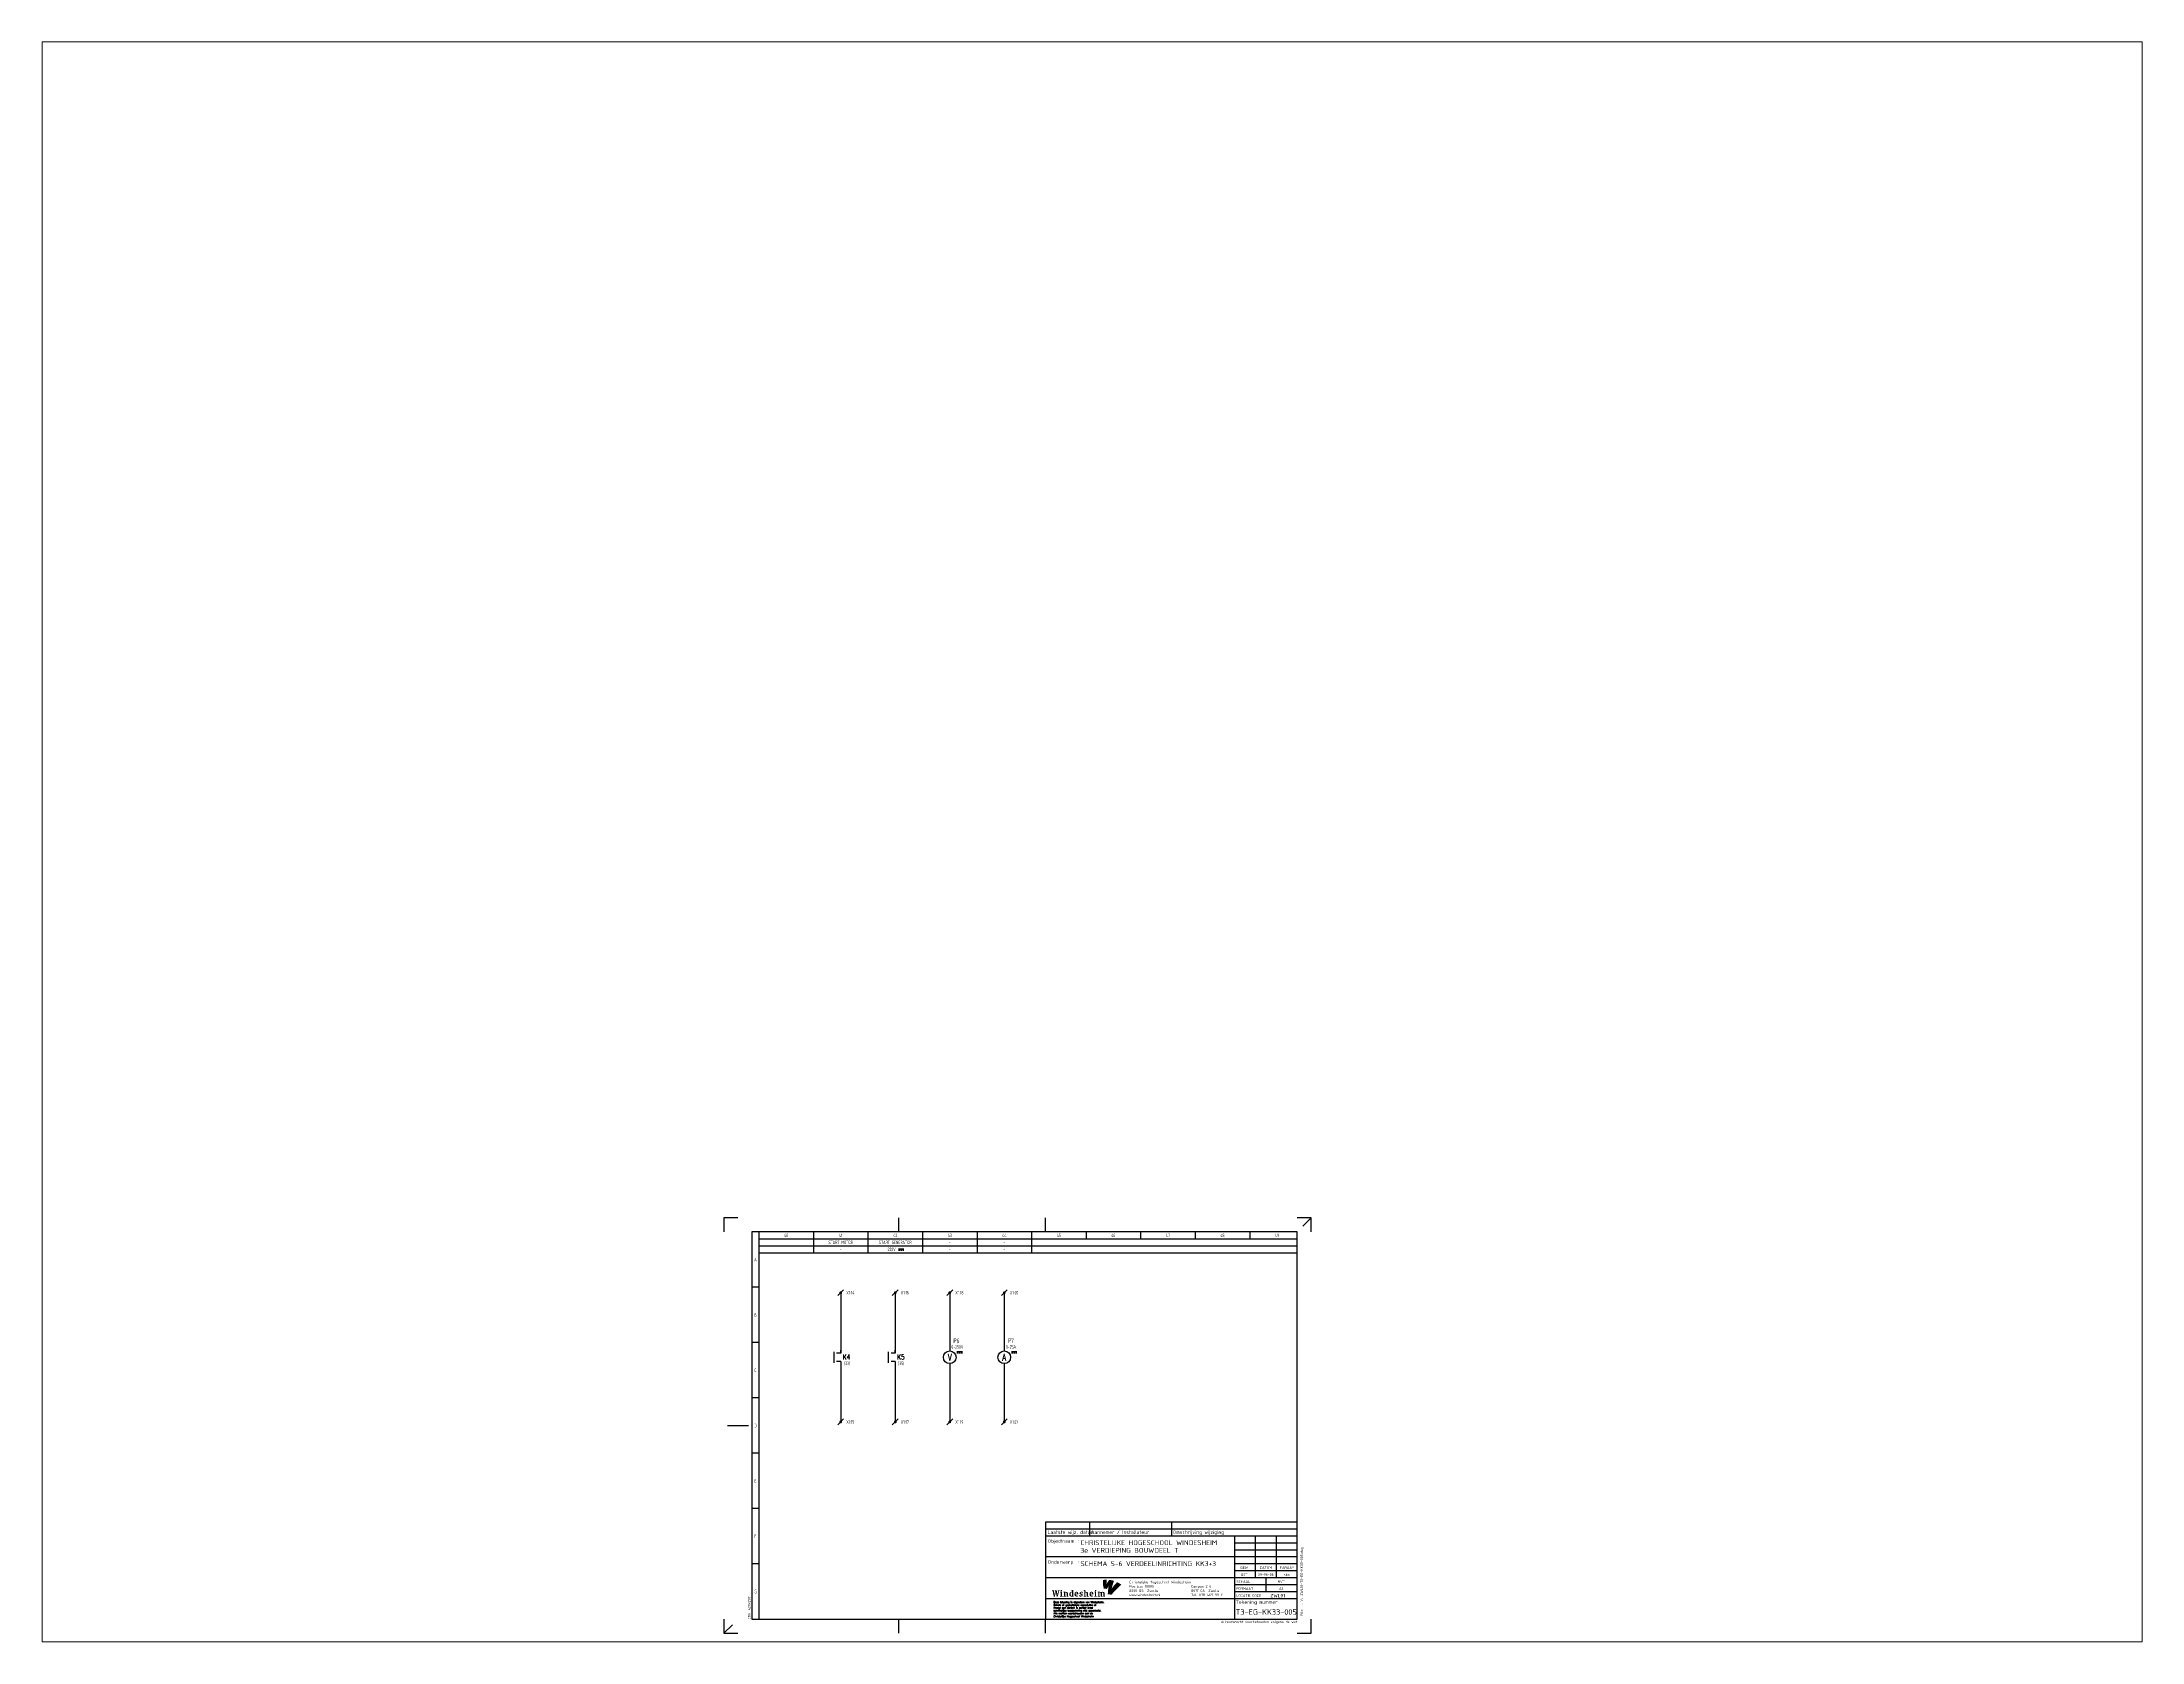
# Paper-space layout 'Layout1' of a CAD drawing. Header units: millimetres. Extents: x 27 to 240, y 20 to 183.
# The model-space entities are those that its viewports show. They can reach past a viewport. Long polylines and large blocks are cut down to what shows.
import ezdxf
from ezdxf.enums import TextEntityAlignment as Align

# ---------------------------------------------------------------- set-up
doc = ezdxf.new("R2010")
doc.units = ezdxf.units.MM
doc.layers.get('0').update_dxf_attribs({"linetype": 'CONTINUOUS'})
for name, color, linetype in [('00att018', 1, 'CONTINUOUS'), ('00att025', 2, 'CONTINUOUS'), ('00att035', 3, 'CONTINUOUS'), ('00att050', 4, 'CONTINUOUS'), ('00kad018', 1, 'CONTINUOUS'), ('00kad025', 2, 'CONTINUOUS'), ('00kad070', 5, 'CONTINUOUS'), ('BL$2----_KADER', 7, 'CONTINUOUS'), ('BL$4----_STEMPEL', 7, 'CONTINUOUS'), ('D25', 1, 'CONTINUOUS'), ('D35', 2, 'CONTINUOUS'), ('EL6-----', 7, 'CONTINUOUS'), ('LAAG_1', 160, 'CONTINUOUS')]:
    doc.layers.add(name, color=color, linetype=linetype)
doc.styles.add('EDU', font='ROMANS.SHX', dxfattribs={"height": 2.5})
doc.styles.add('ISO', font='isocp.shx')
doc.styles.add('ROMANS', font='romans', dxfattribs={"height": 2})
doc.styles.get("Standard").update_dxf_attribs({"font": 'ISOCP'})

# ---------------------------------------------------------------- blocks, each defined once
blk = doc.blocks.new('a3-windesheim-hor')
at = {"layer": '00kad018', "color": 1}
for p, q in [((0, 297), (0, 287)), ((10, 297), (0, 297)), ((125, 287), (125, 297)), ((230, 287), (230, 297)), ((420, 297), (410, 297)), ((420, 297), (414, 291)), ((420, 287), (420, 297)), ((2.5, 148.5), (17.5, 148.5)), ((0, 10), (0, 0)), ((0, 0), (6, 6)), ((0, 0), (10, 0)), ((125, 0), (125, 10)), ((230, 0), (230, 10)), ((410, 0), (420, 0)), ((420, 0), (420, 10))]:
    blk.add_line(p, q, dxfattribs=at)
at = {"layer": '00kad070', "color": 5}
for p, q in [((20, 287), (20, 10)), ((410, 287), (20, 287)), ((410, 10), (410, 287)), ((20, 10), (410, 10))]:
    blk.add_line(p, q, dxfattribs=at)
at = {"layer": '00att018', "color": 1, "style": 'ISO'}
blk.add_text('afm. 420x297', height=1.8, rotation=90, dxfattribs=at).set_placement((19, 10))
blk.add_text('Auteursrecht voorbehouden volgens de wet', height=1.8, dxfattribs=at).set_placement((410.1, 7.2), align=Align.RIGHT)
blk = doc.blocks.new('AI9-BLK4')
at = {"layer": 'LAAG_1'}
h = blk.add_hatch(color=40, dxfattribs=at)
edge = h.paths.add_edge_path()
edge.add_spline(control_points=[(7.1, 7.2), (4.8, 4.7), (2.6, 2.6), (-0.7, -2.1), (0, 0.5), (1.3, 5.9), (2.6, 9), (0.7, 9.7), (-2.2, 10.3), (-4.1, 10.4), (-5.5, 8.8), (-7.5, 5.5), (-8.1, 4.4), (-8, 6.9), (-7.7, 9.3), (-7.6, 10.6), (-9.6, 10.7), (-11, 10.6), (-13.2, 10.3), (-13.3, 6), (-13.1, 2), (-12, -2), (-10.8, -2.1), (-7.6, -2.4), (-7.6, -2.4), (-7.1, -1.7), (-6.1, 0), (-5, 1.4), (-5.4, -0.9), (-5.9, -4.1), (-6.1, -7.2), (-6.1, -8.1), (-6.2, -9.1), (-6.2, -10.1), (-4.7, -10.2), (-1, -10.6), (-0.7, -10.6), (-0.7, -10.6), (-0.7, -10.6), (-0.7, -10.6), (-0.7, -10.6), (-0.7, -10.6), (-0.7, -10.6), (0.7, -8.8), (2.3, -7), (3.6, -5.5), (4.7, -4.4), (5.7, -3.3), (6.7, -2.4), (9.3, 0.1), (11.5, 2.1), (13.2, 3.5), (11, 5.1), (9.5, 6.1), (7.1, 7.2)], knot_values=[0, 0, 0, 0, 1, 1, 1, 2, 2, 2, 3, 3, 3, 4, 4, 4, 5, 5, 5, 6, 6, 6, 7, 7, 7, 8, 8, 8, 9, 9, 9, 10, 10, 10, 11, 11, 11, 12, 12, 12, 13, 13, 13, 14, 14, 14, 15, 15, 15, 16, 16, 16, 17, 17, 17, 18, 18, 18, 18], degree=3, periodic=0)
h = blk.add_hatch(color=154, dxfattribs=at)
edge = h.paths.add_edge_path()
edge.add_spline(control_points=[(-0.7, -10.6), (-0.7, -10.6), (-0.7, -10.6), (-0.7, -10.6), (-0.7, -10.6), (-0.7, -10.6), (-0.7, -10.6)], knot_values=[0, 0, 0, 0, 1, 1, 1, 2, 2, 2, 2], degree=3, periodic=0)
h = blk.add_hatch(color=154, dxfattribs=at)
edge = h.paths.add_edge_path()
edge.add_spline(control_points=[(-0.7, -10.6), (-0.7, -10.6), (-0.7, -10.6), (-0.7, -10.6), (-0.7, -10.6), (-0.7, -10.6), (-0.7, -10.6)], knot_values=[0, 0, 0, 0, 1, 1, 1, 2, 2, 2, 2], degree=3, periodic=0)
blk = doc.blocks.new('AI9-BLK3')
at = {"layer": 'LAAG_1'}
h = blk.add_hatch(color=154, dxfattribs=at)
edge = h.paths.add_edge_path()
edge.add_spline(control_points=[(-27.8, 3.2), (-27.8, 3.2), (-29.8, -4.7), (-29.8, -4.7), (-29.8, -4.7), (-31.2, -4.7), (-31.2, -4.7), (-31.2, -4.7), (-32.5, 1.8), (-32.5, 1.8), (-32.5, 1.8), (-33.9, -4.7), (-33.9, -4.7), (-33.9, -4.7), (-35.4, -4.7), (-35.4, -4.7), (-35.4, -4.7), (-37.2, 3.2), (-37.2, 3.2), (-37.2, 3.2), (-38, 3.2), (-38, 3.2), (-38, 3.2), (-38, 4.2), (-38, 4.2), (-38, 4.2), (-34.8, 4.2), (-34.8, 4.2), (-34.8, 4.2), (-34.8, 3.2), (-34.8, 3.2), (-34.8, 3.2), (-35.4, 3.2), (-35.4, 3.2), (-35.4, 3.2), (-34.4, -2.1), (-34.4, -2.1), (-34.4, -2.1), (-33.2, 3.3), (-33.2, 3.3), (-33.2, 3.3), (-33.7, 3.3), (-33.7, 3.3), (-33.7, 3.3), (-33.7, 4.2), (-33.7, 4.2), (-33.7, 4.2), (-31.3, 4.2), (-31.3, 4.2), (-31.3, 4.2), (-30.2, -2.1), (-30.2, -2.1), (-30.2, -2.1), (-29, 3.2), (-29, 3.2), (-29, 3.2), (-29.8, 3.2), (-29.8, 3.2), (-29.8, 3.2), (-29.8, 4.2), (-29.8, 4.2), (-29.8, 4.2), (-27.2, 4.2), (-27.2, 4.2), (-27.2, 4.2), (-27.2, 3.2), (-27.2, 3.2), (-27.2, 3.2), (-27.8, 3.2), (-27.8, 3.2)], knot_values=[0, 0, 0, 0, 1, 1, 1, 2, 2, 2, 3, 3, 3, 4, 4, 4, 5, 5, 5, 6, 6, 6, 7, 7, 7, 8, 8, 8, 9, 9, 9, 10, 10, 10, 11, 11, 11, 12, 12, 12, 13, 13, 13, 14, 14, 14, 15, 15, 15, 16, 16, 16, 17, 17, 17, 18, 18, 18, 19, 19, 19, 20, 20, 20, 21, 21, 21, 22, 22, 22, 23, 23, 23, 23], degree=3, periodic=0)
h = blk.add_hatch(color=154, dxfattribs=at)
edge = h.paths.add_edge_path()
edge.add_spline(control_points=[(-26.4, -4.7), (-26.4, -4.7), (-26.4, -3.9), (-26.4, -3.9), (-26.4, -3.9), (-25.5, -3.9), (-25.5, -3.9), (-25.5, -3.9), (-25.5, 1.2), (-25.5, 1.2), (-25.5, 1.2), (-26.4, 1.2), (-26.4, 1.2), (-26.4, 1.2), (-26.4, 2), (-26.4, 2), (-26.4, 2), (-23.8, 2), (-23.8, 2), (-23.8, 2), (-23.8, -3.9), (-23.8, -3.9), (-23.8, -3.9), (-22.9, -3.9), (-22.9, -3.9), (-22.9, -3.9), (-22.9, -4.7), (-22.9, -4.7), (-22.9, -4.7), (-26.4, -4.7), (-26.4, -4.7)], knot_values=[0, 0, 0, 0, 1, 1, 1, 2, 2, 2, 3, 3, 3, 4, 4, 4, 5, 5, 5, 6, 6, 6, 7, 7, 7, 8, 8, 8, 9, 9, 9, 10, 10, 10, 10], degree=3, periodic=0)
edge = h.paths.add_edge_path()
edge.add_spline(control_points=[(-24.7, 2.7), (-25.2, 2.7), (-25.7, 3.2), (-25.7, 3.7), (-25.7, 4.3), (-25.2, 4.8), (-24.7, 4.8), (-24.1, 4.8), (-23.6, 4.3), (-23.6, 3.7), (-23.6, 3.2), (-24.1, 2.7), (-24.7, 2.7)], knot_values=[0, 0, 0, 0, 1, 1, 1, 2, 2, 2, 3, 3, 3, 4, 4, 4, 4], degree=3, periodic=0)
h = blk.add_hatch(color=154, dxfattribs=at)
edge = h.paths.add_edge_path()
edge.add_spline(control_points=[(-17, -4.7), (-17, -4.7), (-17, -0.9), (-17, -0.9), (-17, -0.3), (-17.2, 0.2), (-17.5, 0.5), (-17.9, 0.9), (-18.3, 1.1), (-18.9, 1.1), (-19, 1.1), (-19, 1.1), (-19.1, 1.1), (-19.1, 1.1), (-19.1, -3.9), (-19.1, -3.9), (-19.1, -3.9), (-18.2, -3.9), (-18.2, -3.9), (-18.2, -3.9), (-18.2, -4.7), (-18.2, -4.7), (-18.2, -4.7), (-21.7, -4.7), (-21.7, -4.7), (-21.7, -4.7), (-21.7, -3.9), (-21.7, -3.9), (-21.7, -3.9), (-20.8, -3.9), (-20.8, -3.9), (-20.8, -3.9), (-20.8, 1.2), (-20.8, 1.2), (-20.8, 1.2), (-21.7, 1.2), (-21.7, 1.2), (-21.7, 1.2), (-21.7, 2), (-21.7, 2), (-21.7, 2), (-19.4, 2), (-19.4, 2), (-19.1, 2), (-18.9, 2), (-18.6, 2), (-17, 2), (-16.3, 1.9), (-15.9, 1.4), (-15.5, 1), (-15.3, 0.6), (-15.3, -0.2), (-15.3, -0.2), (-15.3, -3.9), (-15.3, -3.9), (-15.3, -3.9), (-14.5, -3.9), (-14.5, -3.9), (-14.5, -3.9), (-14.5, -4.7), (-14.5, -4.7), (-14.5, -4.7), (-17, -4.7), (-17, -4.7)], knot_values=[0, 0, 0, 0, 1, 1, 1, 2, 2, 2, 3, 3, 3, 4, 4, 4, 5, 5, 5, 6, 6, 6, 7, 7, 7, 8, 8, 8, 9, 9, 9, 10, 10, 10, 11, 11, 11, 12, 12, 12, 13, 13, 13, 14, 14, 14, 15, 15, 15, 16, 16, 16, 17, 17, 17, 18, 18, 18, 19, 19, 19, 20, 20, 20, 21, 21, 21, 21], degree=3, periodic=0)
h = blk.add_hatch(color=154, dxfattribs=at)
edge = h.paths.add_edge_path(flags=16)
edge.add_spline(control_points=[(-6.8, -4.7), (-6.8, -4.7), (-6.8, -3.9), (-6.8, -3.9), (-6.8, -3.9), (-7.6, -3.9), (-7.6, -3.9), (-7.6, -3.9), (-7.6, 4.5), (-7.6, 4.5), (-7.6, 4.5), (-10.2, 4.5), (-10.2, 4.5), (-10.2, 4.5), (-10.2, 3.6), (-10.2, 3.6), (-10.2, 3.6), (-9.3, 3.6), (-9.3, 3.6), (-9.3, 3.6), (-9.3, 2), (-9.3, 2), (-9.6, 2), (-9.8, 2), (-10.2, 2), (-11.9, 2), (-13.2, 0.7), (-13.2, -1.5), (-13.2, -3.8), (-12.3, -4.8), (-10.3, -4.8), (-9.9, -4.8), (-9.3, -4.7), (-9.1, -4.7), (-9.1, -4.7), (-6.8, -4.7), (-6.8, -4.7)], knot_values=[0, 0, 0, 0, 1, 1, 1, 2, 2, 2, 3, 3, 3, 4, 4, 4, 5, 5, 5, 6, 6, 6, 7, 7, 7, 8, 8, 8, 9, 9, 9, 10, 10, 10, 11, 11, 11, 12, 12, 12, 12], degree=3, periodic=0)
edge = h.paths.add_edge_path()
edge.add_spline(control_points=[(-9.3, -3.7), (-9.5, -3.8), (-9.6, -3.8), (-9.8, -3.8), (-10.8, -3.8), (-11.5, -3.1), (-11.5, -1.2), (-11.5, 0.4), (-10.9, 1.1), (-10, 1.1), (-9.7, 1.1), (-9.5, 1), (-9.3, 1), (-9.3, 1), (-9.3, -3.7), (-9.3, -3.7)], knot_values=[0, 0, 0, 0, 1, 1, 1, 2, 2, 2, 3, 3, 3, 4, 4, 4, 5, 5, 5, 5], degree=3, periodic=0)
h = blk.add_hatch(color=154, dxfattribs=at)
edge = h.paths.add_edge_path(flags=16)
edge.add_spline(control_points=[(-0.4, -1.4), (-0.4, 1), (-1.2, 2.1), (-3, 2.1), (-4.8, 2.1), (-5.9, 0.7), (-5.9, -1.4), (-5.9, -3.6), (-4.8, -4.8), (-2.7, -4.8), (-1.9, -4.8), (-1.2, -4.6), (-0.7, -4.4), (-0.7, -4.4), (-0.7, -3.5), (-0.7, -3.5), (-1.2, -3.6), (-1.6, -3.6), (-2, -3.6), (-3.4, -3.6), (-4.2, -2.5), (-4.2, -1.4), (-4.2, -1.4), (-0.4, -1.4), (-0.4, -1.4)], knot_values=[0, 0, 0, 0, 1, 1, 1, 2, 2, 2, 3, 3, 3, 4, 4, 4, 5, 5, 5, 6, 6, 6, 7, 7, 7, 8, 8, 8, 8], degree=3, periodic=0)
edge = h.paths.add_edge_path()
edge.add_spline(control_points=[(-2.2, -0.5), (-2.2, -0.5), (-4.2, -0.5), (-4.2, -0.5), (-4.2, 0.5), (-3.8, 1.1), (-3.2, 1.1), (-2.6, 1.1), (-2.2, 0.6), (-2.2, -0.5)], knot_values=[0, 0, 0, 0, 1, 1, 1, 2, 2, 2, 3, 3, 3, 3], degree=3, periodic=0)
h = blk.add_hatch(color=154, dxfattribs=at)
edge = h.paths.add_edge_path()
edge.add_spline(control_points=[(3.2, -4.8), (2.4, -4.8), (1.5, -4.6), (1.3, -4.5), (1.3, -4.5), (1.3, -2.7), (1.3, -2.7), (1.3, -2.7), (2.3, -2.7), (2.3, -2.7), (2.3, -2.7), (2.3, -3.6), (2.3, -3.6), (2.6, -3.7), (2.9, -3.8), (3.3, -3.8), (4.1, -3.8), (4.5, -3.5), (4.5, -3), (4.5, -2.5), (4.1, -2.3), (3.5, -2.1), (3.5, -2.1), (2.7, -1.8), (2.7, -1.8), (1.8, -1.5), (1.3, -1), (1.3, 0.1), (1.3, 1.2), (2.3, 2.1), (3.9, 2.1), (4.6, 2.1), (5.3, 2), (5.7, 1.9), (5.7, 1.9), (5.7, 0), (5.7, 0), (5.7, 0), (4.7, 0), (4.7, 0), (4.7, 0), (4.7, 1), (4.7, 1), (4.4, 1.1), (4.2, 1.1), (3.9, 1.1), (3.2, 1.1), (2.8, 0.8), (2.8, 0.4), (2.8, 0), (3, -0.2), (3.6, -0.4), (3.6, -0.4), (4.4, -0.7), (4.4, -0.7), (5.4, -1), (6, -1.6), (6, -2.6), (6, -4), (4.8, -4.8), (3.2, -4.8)], knot_values=[0, 0, 0, 0, 1, 1, 1, 2, 2, 2, 3, 3, 3, 4, 4, 4, 5, 5, 5, 6, 6, 6, 7, 7, 7, 8, 8, 8, 9, 9, 9, 10, 10, 10, 11, 11, 11, 12, 12, 12, 13, 13, 13, 14, 14, 14, 15, 15, 15, 16, 16, 16, 17, 17, 17, 18, 18, 18, 19, 19, 19, 20, 20, 20, 20], degree=3, periodic=0)
h = blk.add_hatch(color=154, dxfattribs=at)
edge = h.paths.add_edge_path()
edge.add_spline(control_points=[(11.8, -4.7), (11.8, -4.7), (11.8, -1), (11.8, -1), (11.8, -0.3), (11.7, 0.2), (11.3, 0.5), (10.9, 0.9), (10.5, 1.1), (10, 1.1), (9.9, 1.1), (9.8, 1.1), (9.7, 1.1), (9.7, 1.1), (9.7, -3.9), (9.7, -3.9), (9.7, -3.9), (10.6, -3.9), (10.6, -3.9), (10.6, -3.9), (10.6, -4.7), (10.6, -4.7), (10.6, -4.7), (7.1, -4.7), (7.1, -4.7), (7.1, -4.7), (7.1, -3.9), (7.1, -3.9), (7.1, -3.9), (8, -3.9), (8, -3.9), (8, -3.9), (8, 3.6), (8, 3.6), (8, 3.6), (7.2, 3.6), (7.2, 3.6), (7.2, 3.6), (7.2, 4.5), (7.2, 4.5), (7.2, 4.5), (9.7, 4.5), (9.7, 4.5), (9.7, 4.5), (9.7, 2), (9.7, 2), (9.9, 2), (10.2, 2), (10.5, 2), (11.9, 2), (12.5, 1.8), (13, 1.4), (13.4, 1), (13.5, 0.5), (13.5, -0.2), (13.5, -0.2), (13.5, -3.9), (13.5, -3.9), (13.5, -3.9), (14.3, -3.9), (14.3, -3.9), (14.3, -3.9), (14.3, -4.7), (14.3, -4.7), (14.3, -4.7), (11.8, -4.7), (11.8, -4.7)], knot_values=[0, 0, 0, 0, 1, 1, 1, 2, 2, 2, 3, 3, 3, 4, 4, 4, 5, 5, 5, 6, 6, 6, 7, 7, 7, 8, 8, 8, 9, 9, 9, 10, 10, 10, 11, 11, 11, 12, 12, 12, 13, 13, 13, 14, 14, 14, 15, 15, 15, 16, 16, 16, 17, 17, 17, 18, 18, 18, 19, 19, 19, 20, 20, 20, 21, 21, 21, 22, 22, 22, 22], degree=3, periodic=0)
h = blk.add_hatch(color=154, dxfattribs=at)
edge = h.paths.add_edge_path(flags=16)
edge.add_spline(control_points=[(21.1, -1.4), (21.1, 1), (20.4, 2.1), (18.5, 2.1), (16.7, 2.1), (15.6, 0.7), (15.6, -1.4), (15.6, -3.6), (16.8, -4.8), (18.9, -4.8), (19.6, -4.8), (20.3, -4.6), (20.8, -4.4), (20.8, -4.4), (20.8, -3.5), (20.8, -3.5), (20.4, -3.6), (19.9, -3.6), (19.5, -3.6), (18.1, -3.6), (17.3, -2.5), (17.3, -1.4), (17.3, -1.4), (21.1, -1.4), (21.1, -1.4)], knot_values=[0, 0, 0, 0, 1, 1, 1, 2, 2, 2, 3, 3, 3, 4, 4, 4, 5, 5, 5, 6, 6, 6, 7, 7, 7, 8, 8, 8, 8], degree=3, periodic=0)
edge = h.paths.add_edge_path()
edge.add_spline(control_points=[(19.3, -0.5), (19.3, -0.5), (17.3, -0.5), (17.3, -0.5), (17.3, 0.5), (17.8, 1.1), (18.4, 1.1), (18.9, 1.1), (19.3, 0.6), (19.3, -0.5)], knot_values=[0, 0, 0, 0, 1, 1, 1, 2, 2, 2, 3, 3, 3, 3], degree=3, periodic=0)
h = blk.add_hatch(color=154, dxfattribs=at)
edge = h.paths.add_edge_path()
edge.add_spline(control_points=[(22.5, -4.7), (22.5, -4.7), (22.5, -3.9), (22.5, -3.9), (22.5, -3.9), (23.4, -3.9), (23.4, -3.9), (23.4, -3.9), (23.4, 1.2), (23.4, 1.2), (23.4, 1.2), (22.5, 1.2), (22.5, 1.2), (22.5, 1.2), (22.5, 2), (22.5, 2), (22.5, 2), (25.1, 2), (25.1, 2), (25.1, 2), (25.1, -3.9), (25.1, -3.9), (25.1, -3.9), (26, -3.9), (26, -3.9), (26, -3.9), (26, -4.7), (26, -4.7), (26, -4.7), (22.5, -4.7), (22.5, -4.7)], knot_values=[0, 0, 0, 0, 1, 1, 1, 2, 2, 2, 3, 3, 3, 4, 4, 4, 5, 5, 5, 6, 6, 6, 7, 7, 7, 8, 8, 8, 9, 9, 9, 10, 10, 10, 10], degree=3, periodic=0)
edge = h.paths.add_edge_path()
edge.add_spline(control_points=[(24.2, 2.7), (23.6, 2.7), (23.2, 3.2), (23.2, 3.7), (23.2, 4.3), (23.6, 4.8), (24.2, 4.8), (24.8, 4.8), (25.3, 4.3), (25.3, 3.7), (25.3, 3.2), (24.8, 2.7), (24.2, 2.7)], knot_values=[0, 0, 0, 0, 1, 1, 1, 2, 2, 2, 3, 3, 3, 4, 4, 4, 4], degree=3, periodic=0)
h = blk.add_hatch(color=154, dxfattribs=at)
edge = h.paths.add_edge_path()
edge.add_spline(control_points=[(35.5, -4.7), (35.5, -4.7), (35.5, -0.9), (35.5, -0.9), (35.5, -0.3), (35.3, 0.2), (35, 0.5), (34.7, 0.9), (34.2, 1.1), (33.5, 1.1), (33.4, 1.1), (33.3, 1), (33.2, 1), (33.4, 0.8), (33.5, 0.3), (33.5, -0.1), (33.5, -0.1), (33.5, -3.9), (33.5, -3.9), (33.5, -3.9), (34.3, -3.9), (34.3, -3.9), (34.3, -3.9), (34.3, -4.7), (34.3, -4.7), (34.3, -4.7), (31.8, -4.7), (31.8, -4.7), (31.8, -4.7), (31.8, -0.9), (31.8, -0.9), (31.8, -0.2), (31.6, 0.2), (31.3, 0.5), (30.9, 0.9), (30.5, 1.1), (30, 1.1), (30, 1.1), (29.9, 1.1), (29.8, 1.1), (29.8, 1.1), (29.8, -3.9), (29.8, -3.9), (29.8, -3.9), (30.6, -3.9), (30.6, -3.9), (30.6, -3.9), (30.6, -4.7), (30.6, -4.7), (30.6, -4.7), (27.2, -4.7), (27.2, -4.7), (27.2, -4.7), (27.2, -3.9), (27.2, -3.9), (27.2, -3.9), (28.1, -3.9), (28.1, -3.9), (28.1, -3.9), (28.1, 1.2), (28.1, 1.2), (28.1, 1.2), (27.2, 1.2), (27.2, 1.2), (27.2, 1.2), (27.2, 2), (27.2, 2), (27.2, 2), (29.6, 2), (29.6, 2), (29.9, 2), (30.2, 2), (30.4, 2), (31.4, 2), (31.9, 1.9), (32.5, 1.7), (33, 1.9), (33.7, 2), (34.5, 2), (35.6, 2), (36.3, 1.8), (36.7, 1.4), (37.1, 1), (37.2, 0.5), (37.2, -0.1), (37.2, -0.1), (37.2, -3.9), (37.2, -3.9), (37.2, -3.9), (38, -3.9), (38, -3.9), (38, -3.9), (38, -4.7), (38, -4.7), (38, -4.7), (35.5, -4.7), (35.5, -4.7)], knot_values=[0, 0, 0, 0, 1, 1, 1, 2, 2, 2, 3, 3, 3, 4, 4, 4, 5, 5, 5, 6, 6, 6, 7, 7, 7, 8, 8, 8, 9, 9, 9, 10, 10, 10, 11, 11, 11, 12, 12, 12, 13, 13, 13, 14, 14, 14, 15, 15, 15, 16, 16, 16, 17, 17, 17, 18, 18, 18, 19, 19, 19, 20, 20, 20, 21, 21, 21, 22, 22, 22, 23, 23, 23, 24, 24, 24, 25, 25, 25, 26, 26, 26, 27, 27, 27, 28, 28, 28, 29, 29, 29, 30, 30, 30, 31, 31, 31, 32, 32, 32, 32], degree=3, periodic=0)
blk = doc.blocks.new('CHW_ONDERHOEK')
at = {"layer": '00kad025', "color": 2}
for p, q in [((-190, 79.5), (-190, 69.5)), ((-10, 79.5), (-190, 79.5)), ((-158.5, 79.5), (-158.5, 69.5)), ((-100, 79.5), (-100, 69.5)), ((-10, 74.5), (-190, 74.5)), ((-10, 64.5), (-55, 64.5)), ((-40, 69.5), (-40, 39.5)), ((-25, 69.5), (-25, 39.5)), ((-10, 59.5), (-55, 59.5)), ((-10, 54.5), (-55, 54.5)), ((-10, 49.5), (-55, 49.5)), ((-32.5, 39.5), (-32.5, 34.5)), ((-32.5, 34.5), (-32.5, 29.5))]:
    blk.add_line(p, q, dxfattribs=at)
at = {"layer": '00kad070', "color": 5}
for p, q in [((-10, 69.5), (-190, 69.5)), ((-190, 69.5), (-190, 10)), ((-55, 69.5), (-55, 10)), ((-55, 54.5), (-190, 54.5)), ((-10, 39.5), (-190, 39.5)), ((-10, 44.5), (-55, 44.5)), ((-10, 34.5), (-55, 34.5)), ((-55, 24.5), (-190, 24.5)), ((-10, 29.5), (-55, 29.5)), ((-10, 24.5), (-55, 24.5))]:
    blk.add_line(p, q, dxfattribs=at)
at = {"color": 7, "xscale": 0.5, "yscale": 0.5, "zscale": 0.5}
for name, p in [('AI9-BLK3', (-166.4, 28.6)), ('AI9-BLK4', (-142.4, 32.9))]:
    blk.add_blockref(name, p, dxfattribs=at)
at = {"color": 1, "style": 'ISO'}
for s, p in [('Christelijke Hogeschool Windesheim', (-130.2, 35.7)), ('Postbus 10090', (-130.2, 32.6)), ('8000 GB  Zwolle', (-130.2, 29.5)), ('Campus 2-6', (-85.9, 32.6)), ('8017 CA  Zwolle', (-85.9, 29.5)), ('www.windesheim.nl', (-130.2, 26.5)), ('Tel. 038 469 99 11', (-85.9, 26.5))]:
    blk.add_text(s, height=1.8, dxfattribs=at).set_placement(p)
at = {"layer": '00att018', "color": 1, "style": 'ISO'}
for s, p in [('GEW', (-48, 46)), ('DATUM', (-32.5, 46)), ('PARAAF', (-17.5, 46)), ('GET', (-48, 41))]:
    blk.add_text(s, height=1.8, dxfattribs=at).set_placement(p, align=Align.CENTER)
for s, p in [('SCHAAL', (-53.5, 36)), ('FORMAAT', (-53.5, 31))]:
    blk.add_text(s, height=1.8, dxfattribs=at).set_placement(p)
at = {"layer": '00att018', "color": 1, "linetype": 'Continuous', "style": 'EDU'}
for s, p in [('Deze tekening is eigendom van Windesheim.', (-184.2, 21.6)), ('Gehele of gedeeltelijke reproduktie of', (-184.2, 19.6)), ('inzage aan derden is zonder onze', (-184.2, 17.6)), ('schriftelijke toestemming niet geoorloofd.', (-184.2, 15.6)), ('Alle rechten voorbehouden aan de', (-184.2, 13.6)), ('Christelijke Hogeschool Windesheim', (-184.2, 11.4))]:
    blk.add_text(s, height=1.2, dxfattribs=at).set_placement(p)
at = {"layer": '00att018', "color": 1, "style": 'ISO', "width": 0.9}
blk.add_text('....\\\\', height=1.8, rotation=90, dxfattribs=at).set_placement((-6, 20.5))
at = {"layer": '00att018', "color": 1, "style": 'ISO'}
blk.add_text('File:', height=1.8, rotation=90, dxfattribs=at).set_placement((-6, 12.5))
for tag, p in [('WZ_CODED', (-48, 66.1)), ('WZ_CODEC', (-48, 61.1)), ('WZ_DATUMD', (-32.5, 66.1)), ('WZ_DATUMC', (-32.5, 61.1)), ('WZ_WZGOEDD', (-17.5, 66.1)), ('WZ_WZGOEDC', (-17.5, 61.1)), ('WZ_CODEA', (-48, 51.1)), ('WZ_CODEB', (-48, 56.1)), ('WZ_DATUMB', (-32.5, 56.1)), ('WZ_DATUMA', (-32.5, 51.1)), ('WZ_WZGOEDB', (-17.5, 56.1)), ('WZ_WZGOEDA', (-17.5, 51.1)), ('TKDATCREAT', (-32.5, 41)), ('TKFORMAAT', (-21.5, 31)), ('TKSCHAAL', (-21.5, 36)), ('TKINIT', (-17.5, 41))]:
    blk.add_attdef(tag, text='', height=1.8, dxfattribs=at).set_placement(p, align=Align.CENTER)
blk.add_attdef('DWGNAME', (-6, 26.9), '', height=1.8, rotation=90, dxfattribs=at)
at = {"layer": '00att025', "color": 2, "style": 'ISO'}
for s, p in [('Objectnaam', (-188.5, 64.7)), ('Onderwerp', (-188.5, 49.7)), ('Tekening nummer', (-54, 21))]:
    blk.add_text(s, height=2.5, dxfattribs=at).set_placement(p)
at = {"layer": '00att025', "style": 'ISO'}
for p in [(-167, 64.7), (-167, 49.8)]:
    blk.add_text(':', height=2.5, dxfattribs=at).set_placement(p)
at = {"layer": '00att025', "color": 1, "style": 'ISO'}
blk.add_text('LOCATIE CODE :', height=1.8, dxfattribs=at).set_placement((-53.5, 26))
at = {"layer": '00att025', "color": 2, "style": 'ISO'}
for tag, p in [('WZ_DATUM', (-184, 75.9)), ('WZ_AANNEMER_INSTALATEUR', (-157.5, 75.9)), ('WZ_OMSCHR', (-99, 75.9))]:
    blk.add_attdef(tag, p, '', height=2.5, dxfattribs=at)
at = {"layer": '00att025', "color": 3, "style": 'ISO'}
blk.add_attdef('TKVRIJ2', text='', height=2.5, dxfattribs=at).set_placement((-24, 25.6), align=Align.CENTER)
at = {"layer": '00att035', "color": 3, "style": 'ISO'}
for s, p in [('Laatste wijz. datum', (-188.5, 71)), ('Aannemer / Installateur', (-157.5, 71)), ('Omschrijving wijziging', (-99, 71))]:
    blk.add_text(s, height=2.5, dxfattribs=at).set_placement(p)
for tag, p in [('TK1OMSCHR', (-165.1, 57.5)), ('PROMSCHR', (-165.1, 63)), ('TK2OMSCHR', (-165.1, 48)), ('TKVRIJ1', (-165.1, 42.5))]:
    blk.add_attdef(tag, p, '', height=3.5, dxfattribs=at)
at = {"layer": '00att050', "color": 4, "style": 'ISO'}
blk.add_attdef('TKFASE', text='', height=5, dxfattribs=at).set_placement((-14.5, 82), align=Align.RIGHT)
blk.add_attdef('TKTEKNR', text='', height=5, dxfattribs=at).set_placement((-32.2, 13.2), align=Align.CENTER)
blk = doc.blocks.new('0302A1')
at = {"layer": 'D25'}
blk.add_line((-2.1, -2.1), (2.1, 2.1), dxfattribs=at)
at = {"layer": 'D25', "const_width": 1}
blk.add_lwpolyline([(-0.5, 0, 1), (0.5, 0, 1)], format="xyb", close=True, dxfattribs=at)
at = {"layer": 'D25', "width": 0.7}
blk.add_attdef('TEKST', text='', height=2.5, dxfattribs=at).set_placement((4, 0), align=Align.MIDDLE_LEFT)
blk = doc.blocks.new('0702A1')
at = {"linetype": 'Continuous'}
for p, q in [((0, -2), (0, 0)), ((-5, -1), (-5, -9)), ((0, -2), (-3, -2)), ((0, -8), (-3, -8)), ((0, -8), (0, -10))]:
    blk.add_line(p, q, dxfattribs=at)
for tag, p, height in [('BOV', (2, -1), 2), ('TEKST', (2, -6), 2.5), ('OND', (2, -10), 2)]:
    blk.add_attdef(tag, p, '', height=height, dxfattribs=at)
blk = doc.blocks.new('020203')
for p, q in [((-1.84, 0), (2, 0)), ((-1.84, -0.8), (-0.88, -0.8)), ((-0.4, -0.8), (0.56, -0.8)), ((1.04, -0.8), (2, -0.8))]:
    blk.add_line(p, q)

msp = doc.modelspace()

# ---------------------------------------------------------------- linework, layer by layer
at = {"layer": 'D35', "color": 5}
for p, q in [((25, 287), (20, 287)), ((64, 287), (64, 282)), ((103, 287), (103, 282)), ((142, 287), (142, 282)), ((181, 287), (181, 282)), ((220, 287), (220, 282)), ((259, 287), (259, 282)), ((298, 287), (298, 282)), ((337, 287), (337, 282)), ((376, 287), (376, 282)), ((25, 282), (410, 282)), ((25, 277), (410, 277)), ((25, 272), (410, 272)), ((64, 282), (64, 272)), ((103, 282), (103, 272)), ((142, 282), (142, 272)), ((181, 282), (181, 272)), ((220, 282), (220, 272)), ((25, 247.4), (20, 247.4)), ((25, 207.9), (20, 207.9)), ((25, 168.3), (20, 168.3)), ((25, 128.7), (20, 128.7)), ((25, 89.1), (20, 89.1)), ((25, 49.6), (20, 49.6))]:
    msp.add_line(p, q, dxfattribs=at)
at = {"layer": 'D35', "color": 1, "linetype": 'Continuous'}
for p, q in [((83.5, 243.5), (83.5, 200.3)), ((122.5, 243.5), (122.5, 200.3)), ((161.5, 243.5), (161.5, 201.8)), ((200.5, 243.5), (200.5, 201.8)), ((83.5, 194.3), (83.5, 151.1)), ((122.5, 194.3), (122.5, 151.1)), ((161.5, 192.8), (161.5, 151.1)), ((200.5, 192.8), (200.5, 151.1))]:
    msp.add_line(p, q, dxfattribs=at)
at = {"layer": 'D35', "color": 2, "linetype": 'Continuous'}
for centre in [(161.5, 197.3), (200.5, 197.3)]:
    msp.add_circle(centre, 4.53, dxfattribs=at)
at = {"layer": 'EL6-----', "color": 5}
msp.add_line((25, 287), (25, 10), dxfattribs=at)

# ---------------------------------------------------------------- block references
at = {"layer": 'BL$2----_KADER'}
msp.add_blockref('a3-windesheim-hor', (0, 0), dxfattribs=at)
at = {"layer": 'BL$4----_STEMPEL'}
ref = msp.add_blockref('CHW_ONDERHOEK', (420, 0), dxfattribs=at)
ref.add_attrib('TKTEKNR', 'T3-EG-KK33-005', dxfattribs={"layer": '00att050', "color": 4, "height": 4, "style": 'ISO'}).set_placement((387.8, 13.2), align=Align.CENTER)
ref.add_attrib('TKDATCREAT', '09-06-06', dxfattribs={"layer": '00att018', "color": 1, "height": 1.8, "style": 'ISO'}).set_placement((387.5, 41), align=Align.CENTER)
ref.add_attrib('TKINIT', 'sbo', dxfattribs={"layer": '00att018', "color": 1, "height": 1.8, "style": 'ISO'}).set_placement((402.5, 41), align=Align.CENTER)
ref.add_attrib('TKSCHAAL', 'NVT', dxfattribs={"layer": '00att018', "color": 1, "height": 1.8, "style": 'ISO'}).set_placement((398.5, 36), align=Align.CENTER)
ref.add_attrib('TKFORMAAT', 'A3', dxfattribs={"layer": '00att018', "color": 1, "height": 1.8, "style": 'ISO'}).set_placement((398.5, 31), align=Align.CENTER)
ref.add_attrib('TKVRIJ2', 'ZWL01', dxfattribs={"layer": '00att025', "color": 3, "height": 2.5, "style": 'ISO'}).set_placement((396, 25.6), align=Align.CENTER)
ref.add_attrib('PROMSCHR', 'CHRISTELIJKE HOGESCHOOL WINDESHEIM', (254.9, 63), dxfattribs={"layer": '00att035', "color": 3, "height": 3.5, "style": 'ISO'})
ref.add_attrib('TK2OMSCHR', 'SCHEMA 5-6 VERDEELINRICHTING KK3+3', (254.9, 48), dxfattribs={"layer": '00att035', "color": 3, "height": 3.5, "style": 'ISO'})
ref.add_attrib('TKFILE', 'ZWL01-T3-EG-KK33-005.dwg', (414, 26.9), dxfattribs={"layer": '00att018', "color": 1, "height": 1.8, "rotation": 90, "style": 'ISO'})
ref.add_attrib('TK1OMSCHR', '3e VERDIEPING BOUWDEEL T', (254.9, 57.5), dxfattribs={"layer": '00att035', "color": 3, "height": 3.5, "style": 'ISO'})
at = {"layer": 'D35', "color": 2, "linetype": 'Continuous'}
for name, p in [('020203', (126.6, 274.8)), ('0702A1', (83.5, 202.3)), ('0702A1', (122.5, 202.3)), ('020203', (168.5, 201.4)), ('020203', (207.5, 201.4))]:
    msp.add_blockref(name, p, dxfattribs=at)
at = {"layer": 'D35', "color": 1, "linetype": 'Continuous'}
ref = msp.add_blockref('0302A1', (83.5, 243.5), dxfattribs=at)
ref.add_attrib('TEKST', 'X1:14', dxfattribs={"layer": 'D25', "linetype": 'Continuous', "height": 2.5, "width": 0.7}).set_placement((87.5, 243.5), align=Align.MIDDLE_LEFT)
ref = msp.add_blockref('0302A1', (122.5, 243.5), dxfattribs=at)
ref.add_attrib('TEKST', 'X1:16', dxfattribs={"layer": 'D25', "linetype": 'Continuous', "height": 2.5, "width": 0.7}).set_placement((126.5, 243.5), align=Align.MIDDLE_LEFT)
ref = msp.add_blockref('0302A1', (161.5, 243.5), dxfattribs=at)
ref.add_attrib('TEKST', 'X1:18', dxfattribs={"layer": 'D25', "linetype": 'Continuous', "height": 2.5, "width": 0.7}).set_placement((165.5, 243.5), align=Align.MIDDLE_LEFT)
ref = msp.add_blockref('0302A1', (200.5, 243.5), dxfattribs=at)
ref.add_attrib('TEKST', 'X1:20', dxfattribs={"layer": 'D25', "linetype": 'Continuous', "height": 2.5, "width": 0.7}).set_placement((204.5, 243.5), align=Align.MIDDLE_LEFT)
ref = msp.add_blockref('0302A1', (83.5, 151.1), dxfattribs=at)
ref.add_attrib('TEKST', 'X1:15', dxfattribs={"layer": 'D25', "linetype": 'Continuous', "height": 2.5, "width": 0.7}).set_placement((87.5, 151.1), align=Align.MIDDLE_LEFT)
ref = msp.add_blockref('0302A1', (122.5, 151.1), dxfattribs=at)
ref.add_attrib('TEKST', 'X1:17', dxfattribs={"layer": 'D25', "linetype": 'Continuous', "height": 2.5, "width": 0.7}).set_placement((126.5, 151.1), align=Align.MIDDLE_LEFT)
ref = msp.add_blockref('0302A1', (161.5, 151.1), dxfattribs=at)
ref.add_attrib('TEKST', 'X1:19', dxfattribs={"layer": 'D25', "linetype": 'Continuous', "height": 2.5, "width": 0.7}).set_placement((165.5, 151.1), align=Align.MIDDLE_LEFT)
ref = msp.add_blockref('0302A1', (200.5, 151.1), dxfattribs=at)
ref.add_attrib('TEKST', 'X1:21', dxfattribs={"layer": 'D25', "linetype": 'Continuous', "height": 2.5, "width": 0.7}).set_placement((204.5, 151.1), align=Align.MIDDLE_LEFT)

# ---------------------------------------------------------------- texts
at = {"layer": 'D25', "color": 1, "width": 0.7}
for s, p in [('A', (22.5, 267.2)), ('B', (22.5, 227.6)), ('C', (22.5, 188.1)), ('D', (22.5, 148.5)), ('E', (22.5, 108.9)), ('F', (22.5, 69.4)), ('G', (22.5, 29.8))]:
    msp.add_text(s, height=2.5, dxfattribs=at).set_placement(p, align=Align.MIDDLE)
at = {"layer": 'D25', "width": 0.7}
for tag, p in [('40', (44.5, 284.5)), ('41', (83.5, 284.5)), ('42', (122.5, 284.5)), ('43', (161.5, 284.5)), ('44', (200.5, 284.5)), ('45', (239.5, 284.5)), ('46', (278.5, 284.5)), ('47', (317.5, 284.5)), ('48', (356.5, 284.5)), ('49', (395.5, 284.5))]:
    msp.add_attdef(tag, text='', height=2.5, dxfattribs=at).set_placement(p, align=Align.MIDDLE)
at = {"layer": 'D35', "color": 1, "linetype": 'Continuous', "width": 0.7}
for s, p in [('START MOTOR', (83.5, 279.5)), ('-', (83.5, 274.5)), ('START GENERATOR', (122.5, 279.5)), ('220V', (119.9, 274.5)), ('-', (161.5, 279.5)), ('-', (161.5, 274.5)), ('-', (200.5, 279.5)), ('-', (200.5, 274.5)), ('(33)', (88, 193)), ('(35)', (126.8, 193))]:
    msp.add_text(s, height=2.5, dxfattribs=at).set_placement(p, align=Align.MIDDLE)
at = {"layer": 'D35', "color": 2, "linetype": 'Continuous', "width": 0.7}
for s, p in [('P6', (164.1, 207.4)), ('P7', (203.1, 207.4))]:
    msp.add_text(s, height=3.5, dxfattribs=at).set_placement(p)
at = {"layer": 'D35', "color": 2, "linetype": 'Continuous', "style": 'ROMANS', "width": 0.7}
for s, p in [('K4', (85.1, 195.7)), ('K5', (123.9, 195.7))]:
    msp.add_text(s, height=3.5, dxfattribs=at).set_placement(p)
for s, p in [('V', (161.5, 197.3)), ('A', (200.5, 197.3))]:
    msp.add_text(s, height=5, dxfattribs=at).set_placement(p, align=Align.MIDDLE)
at = {"layer": 'D35', "color": 1, "linetype": 'Continuous', "width": 0.7}
for s, p in [('0-250V', (162.7, 203.5)), ('0-25A', (201.7, 203.5))]:
    msp.add_text(s, height=2.5, dxfattribs=at).set_placement(p)

psp = doc.layouts.get("Layout1")

# ---------------------------------------------------------------- viewports
at = {"layer": 'EL6-----'}
psp.add_viewport(center=(133.35, 101.6), size=(213.36, 162.56), view_center_point=(263.2, 565.8), view_height=1144.172, dxfattribs=at)

doc.saveas('drawing.dxf')
